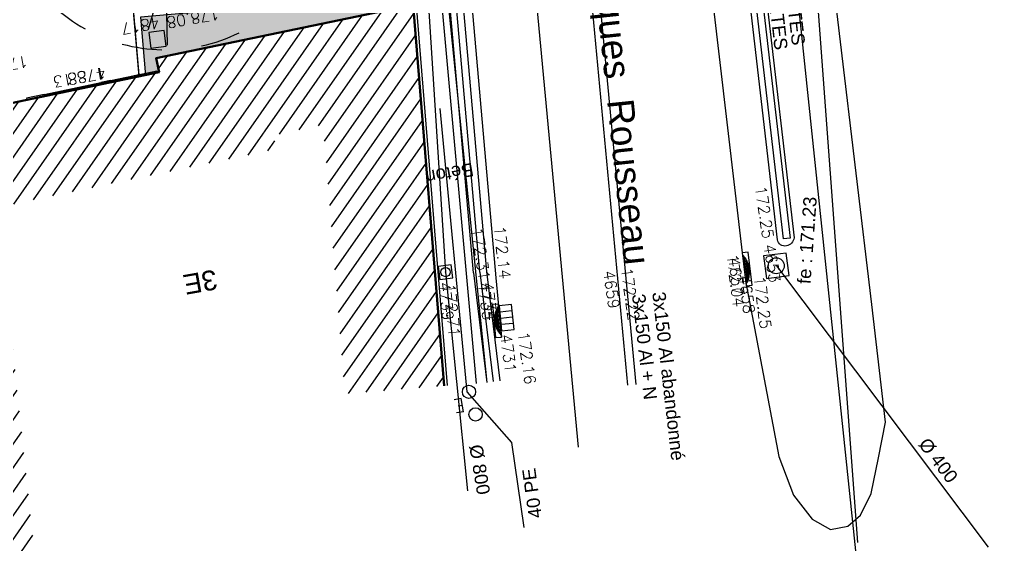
# Model space of a CAD drawing. Extents: x 0 to 613264, y -387505 to 675.
# Drawn here: x 554227 to 583862, y -328228 to -312391 of the extents above; entities that cross this region are included whole.
import ezdxf
from ezdxf.enums import TextEntityAlignment as Align
from ezdxf.lldxf.tags import DXFTag

# ---------------------------------------------------------------- set-up
doc = ezdxf.new("R2010")
doc.units = 0
for name, color, linetype in [('AEP_SSL', 252, 'Continuous'), ('CAB_SSL', 252, 'Continuous'), ('EDF_SSL', 252, 'Texte-Electricite'), ('Fond topo - AFF', 252, 'Continuous'), ('Fond topo - ASS', 252, 'Continuous'), ('Fond topo - BAT_ANN', 252, 'Continuous'), ('Fond topo - BAT_DES', 252, 'Continuous'), ('Fond topo - BAT_HAC', 252, 'Continuous'), ('Fond topo - CLO_LEG', 252, 'Continuous'), ('Fond topo - CLO_MUR', 252, 'Continuous'), ('Fond topo - EAU', 252, 'Continuous'), ('Fond topo - EAU_TXT', 252, 'Continuous'), ('Fond topo - VEG', 252, 'Continuous'), ('Fond topo - VOI_NOM', 252, 'Continuous'), ('Fond topo - VOI_TXT', 252, 'Continuous'), ('Fond topo - Z_500', 252, 'Continuous'), ('GAZ_SSL', 252, 'Texte-GAZ'), ('prlm-VRD', 2, 'Continuous'), ('SA - bordure', 252, 'Continuous'), ('SA - couvre sol', 252, 'Continuous'), ('SA - enrobé', 252, 'Continuous'), ('TELECOM_SSL', 252, 'Texte-Telecom'), ('UNITAIRE SSL', 252, 'UNITAIRE')]:
    doc.layers.add(name, color=color, linetype=linetype)
for name, color, linetype, lineweight in [('Fond topo - BAT', 252, 'Continuous', 50), ('Fond topo - P', 252, 'Continuous', 50), ('Fond topo - VOI', 252, 'Continuous', 25)]:
    doc.layers.add(name, color=color, linetype=linetype, lineweight=lineweight)
for name, color, linetype, plot in [('Fond topo - N', 252, 'Continuous', False), ('Fond topo - NCACHE', 252, 'Continuous', False), ('Fond topo - ZCACHE', 252, 'Continuous', False)]:
    doc.layers.add(name, color=color, linetype=linetype, plot=plot)
doc.styles.add('2000_ARIAL', font='arial.ttf', dxfattribs={"height": 0.4})
doc.styles.add('Lignes', font='arial.ttf', dxfattribs={"height": 0.35})
doc.styles.add('SIMPLEX', font='simplex_.ttf', dxfattribs={"height": 1.25})
doc.styles.add('TP-C_Autocad_Standard', font='simplex_.ttf', dxfattribs={"height": 1})
doc.styles.add('Tronçons', font='arial.ttf', dxfattribs={"height": 0.25})
tags = doc.linetypes.add('L16', pattern=[0.375, 0.3, -0.075]).pattern_tags.tags
tags[6:7] = [DXFTag(74, 4), DXFTag(75, 0), DXFTag(340, '0'), DXFTag(46, 0.0), DXFTag(50, 0.0), DXFTag(44, 0.0), DXFTag(45, 0.0)]
tags[4:5] = [DXFTag(74, 4), DXFTag(75, 0), DXFTag(340, '0'), DXFTag(46, 0.0), DXFTag(50, 0.0), DXFTag(44, 0.0), DXFTag(45, 0.0)]
tags = doc.linetypes.add('L8', pattern=[0.225, 0.15, -0.075]).pattern_tags.tags
tags[6:7] = [DXFTag(74, 4), DXFTag(75, 0), DXFTag(340, '0'), DXFTag(46, 0.0), DXFTag(50, 0.0), DXFTag(44, 0.0), DXFTag(45, 0.0)]
tags[4:5] = [DXFTag(74, 4), DXFTag(75, 0), DXFTag(340, '0'), DXFTag(46, 0.0), DXFTag(50, 0.0), DXFTag(44, 0.0), DXFTag(45, 0.0)]
tags = doc.linetypes.add('Texte-BT', pattern='A,5,-0.25,["BT",Lignes,S=1,R=0,X=0,Y=-0.18],-1.25', length=6.5).pattern_tags.tags
tags[15:16] = [DXFTag(74, 4), DXFTag(75, 0), DXFTag(340, '0'), DXFTag(46, 0.0), DXFTag(50, 0.0), DXFTag(44, 0.0), DXFTag(45, 0.0)]
tags[4:5] = [DXFTag(74, 4), DXFTag(75, 0), DXFTag(340, '0'), DXFTag(46, 0.0), DXFTag(50, 0.0), DXFTag(44, 0.0), DXFTag(45, 0.0)]
tags = doc.linetypes.add('Texte-Electricite', pattern='A,5,-0.25,["ELEC",Lignes,S=1,R=0,X=0,Y=-0.18],-1.25', length=6.5).pattern_tags.tags
tags[15:16] = [DXFTag(74, 4), DXFTag(75, 0), DXFTag(340, '0'), DXFTag(46, 0.0), DXFTag(50, 0.0), DXFTag(44, 0.0), DXFTag(45, 0.0)]
tags[4:5] = [DXFTag(74, 4), DXFTag(75, 0), DXFTag(340, '0'), DXFTag(46, 0.0), DXFTag(50, 0.0), DXFTag(44, 0.0), DXFTag(45, 0.0)]
tags = doc.linetypes.add('Texte-GAZ', pattern='A,5,-0.25,["GAZ",Lignes,S=1,R=0,X=0,Y=-0.18],-1.25', length=6.5).pattern_tags.tags
tags[15:16] = [DXFTag(74, 4), DXFTag(75, 0), DXFTag(340, '0'), DXFTag(46, 0.0), DXFTag(50, 0.0), DXFTag(44, 0.0), DXFTag(45, 0.0)]
tags[4:5] = [DXFTag(74, 4), DXFTag(75, 0), DXFTag(340, '0'), DXFTag(46, 0.0), DXFTag(50, 0.0), DXFTag(44, 0.0), DXFTag(45, 0.0)]
tags = doc.linetypes.add('Texte-HT', pattern='A,5,-0.25,["HT",Lignes,S=1,R=0,X=0,Y=-0.18],-1.25', length=6.5).pattern_tags.tags
tags[15:16] = [DXFTag(74, 4), DXFTag(75, 0), DXFTag(340, '0'), DXFTag(46, 0.0), DXFTag(50, 0.0), DXFTag(44, 0.0), DXFTag(45, 0.0)]
tags[4:5] = [DXFTag(74, 4), DXFTag(75, 0), DXFTag(340, '0'), DXFTag(46, 0.0), DXFTag(50, 0.0), DXFTag(44, 0.0), DXFTag(45, 0.0)]
tags = doc.linetypes.add('Texte-Telecom', pattern='A,5,-0.25,["TEL",Lignes,S=1,R=0,X=0,Y=-0.18],-1.25', length=6.5).pattern_tags.tags
tags[15:16] = [DXFTag(74, 4), DXFTag(75, 0), DXFTag(340, '0'), DXFTag(46, 0.0), DXFTag(50, 0.0), DXFTag(44, 0.0), DXFTag(45, 0.0)]
tags[4:5] = [DXFTag(74, 4), DXFTag(75, 0), DXFTag(340, '0'), DXFTag(46, 0.0), DXFTag(50, 0.0), DXFTag(44, 0.0), DXFTag(45, 0.0)]
tags = doc.linetypes.add('UNITAIRE', pattern='A,0.25,-0.2,0,-0.2,0.25,-0.3,["UNI",TP-C_Autocad_Standard,S=0.15,R=0,X=-0.1,Y=-0.05],-0.45', length=1.65).pattern_tags.tags
tags[23:24] = [DXFTag(74, 4), DXFTag(75, 0), DXFTag(340, '0'), DXFTag(46, 0.0), DXFTag(50, 0.0), DXFTag(44, 0.0), DXFTag(45, 0.0)]
tags[12:13] = [DXFTag(74, 4), DXFTag(75, 0), DXFTag(340, '0'), DXFTag(46, 0.0), DXFTag(50, 0.0), DXFTag(44, 0.0), DXFTag(45, 0.0)]
tags[10:11] = [DXFTag(74, 4), DXFTag(75, 0), DXFTag(340, '0'), DXFTag(46, 0.0), DXFTag(50, 0.0), DXFTag(44, 0.0), DXFTag(45, 0.0)]
tags[8:9] = [DXFTag(74, 4), DXFTag(75, 0), DXFTag(340, '0'), DXFTag(46, 0.0), DXFTag(50, 0.0), DXFTag(44, 0.0), DXFTag(45, 0.0)]
tags[6:7] = [DXFTag(74, 4), DXFTag(75, 0), DXFTag(340, '0'), DXFTag(46, 0.0), DXFTag(50, 0.0), DXFTag(44, 0.0), DXFTag(45, 0.0)]
tags[4:5] = [DXFTag(74, 4), DXFTag(75, 0), DXFTag(340, '0'), DXFTag(46, 0.0), DXFTag(50, 0.0), DXFTag(44, 0.0), DXFTag(45, 0.0)]

# ---------------------------------------------------------------- blocks, each defined once
blk = doc.blocks.new('AFF03')
at = {"ltscale": 2, "flags": 128}
blk.add_lwpolyline([(-0.5, -0.5), (0.5, -0.5), (0.5, 0.5), (-0.5, 0.5)], close=True, dxfattribs=at)
blk = doc.blocks.new('ASS01')
at = {"ltscale": 2, "flags": 128}
blk.add_lwpolyline([(0.499143, -0.5), (0.499143, 0.499143), (-0.5, 0.499143), (-0.5, -0.5)], close=True, dxfattribs=at)
at = {"ltscale": 2}
for radius in [0.35, 0.01]:
    blk.add_circle((0, 0), radius, dxfattribs=at)
blk = doc.blocks.new('ASS07')
at = {"ltscale": 2}
for p, q in [((-0.25, -0.45), (-0.25, 0.45)), ((0, -0.45), (0, 0.45)), ((0.25, -0.45), (0.25, 0.45))]:
    blk.add_line(p, q, dxfattribs=at)
at = {"ltscale": 2, "flags": 128}
blk.add_lwpolyline([(0.5, -0.5), (0.5, 0.5), (-0.5, 0.5), (-0.5, -0.5)], close=True, dxfattribs=at)
blk = doc.blocks.new('ASS06')
at = {"ltscale": 2}
for p, q in [((-0.392468, 0.036537), (0, 0.036537)), ((-0.332829, 0.073075), (0, 0.073075)), ((-0.254866, 0.109612), (0, 0.109612)), ((-0.129415, 0.146149), (0, 0.146149)), ((0, 0.146149), (0.135305, 0.146149)), ((0, 0.109612), (0.260757, 0.109612)), ((0, 0.073075), (0.33872, 0.073075)), ((0, 0.036537), (0.398359, 0.036537))]:
    blk.add_line(p, q, dxfattribs=at)
at = {"ltscale": 2, "flags": 128}
blk.add_lwpolyline([(-0.5, 0), (0.5, 0), (0.5, 0.18), (-0.5, 0.18)], close=True, dxfattribs=at)
at = {"ltscale": 2}
blk.add_arc((0.002945, -0.541947), 0.700711, 50.662406, 129.337594, dxfattribs=at)
blk = doc.blocks.new('EAU03')
at = {"ltscale": 2}
blk.add_circle((0, 0), 0.2, dxfattribs=at)
blk = doc.blocks.new('EAU99')
at = {"style": 'SIMPLEX'}
blk.add_text('E', height=0.4, dxfattribs=at).set_placement((0, 0), align=Align.MIDDLE_CENTER)
blk = doc.blocks.new('PTOPO')
at = {"layer": 'Fond topo - NCACHE', "style": 'SIMPLEX'}
blk.add_attdef('MAT', text='', height=0.34, dxfattribs=at).set_placement((0.1, -0.1), align=Align.TOP_LEFT)
at = {"layer": 'Fond topo - ZCACHE', "style": 'SIMPLEX'}
blk.add_attdef('ALT', (0.1, 0.1), '', height=0.34, dxfattribs=at)
blk = doc.blocks.new('VEG12')
at = {"ltscale": 2}
for p, q in [((0.0182, 0.0574), (0.1004, 0.4729)), ((0.0575, 0.2534), (0.1455, 0.4147)), ((0.0379, 0.1585), (-0.0659, 0.3441)), ((-0.1588, 0.086), (-0.246, 0.2846)), ((0.0498, 0.0338), (0.3916, 0.2859)), ((0.1439, 0.1075), (0.23, 0.254)), ((0.2917, 0.2086), (0.3924, 0.2333)), ((-0.0523, 0.0298), (-0.3836, 0.2046)), ((-0.25, 0.1351), (-0.3756, 0.0911)), ((0.1229, -0.0299), (0.3172, 0.0554)), ((-0.0527, -0.0292), (-0.4124, -0.2566)), ((0.0576, -0.0177), (0.4119, -0.0841)), ((-0.0936, -0.0498), (-0.2956, -0.0465)), ((0.0183, -0.0574), (0.1076, -0.4128)), ((0.1841, -0.0476), (0.3231, -0.1928)), ((0.0226, -0.0796), (0.0016, -0.3618)), ((-0.1518, -0.0948), (-0.3, -0.3159)), ((0.0537, -0.1885), (0.1973, -0.3567))]:
    blk.add_line(p, q, dxfattribs=at)
for start, end in [(90, 103.8462), (62.3077, 76.1538), (117.6923, 131.5385), (34.6154, 48.4615), (145.3846, 159.2308), (6.9231, 20.7692), (173.0769, 186.9231), (339.2308, 353.0769), (200.7692, 214.6154), (311.5385, 325.3846), (228.4615, 242.3077), (283.8462, 297.6923), (256.1538, 270)]:
    blk.add_arc((0, 0), 0.497, start, end, dxfattribs=at)
blk = doc.blocks.new('A$C1F970F0F')
at = {"layer": 'Fond topo - BAT_HAC'}
h = blk.add_hatch(dxfattribs=at)
h.set_pattern_fill('ANSI31*128', color=256, scale=12.999999, angle=-10.7236, style=0, pattern_type=2)
h.set_pattern_definition([(235.06562, (9737.54, 14762.777), (33.83759, -23.63563), [])])
h.paths.add_polyline_path([(9205.5, 1711.7), (8906.5, 1687.5), (8840.8, 2499.1), (8691.2, 2468), (8699.9, 2426.2), (7858.4, 2250.2), (8017.7, 755.5), (8118.3, -476.6), (8140.5, -775.7), (7846.8, -837.2), (7719, 727.3), (7530.6, 2495.2), (7729.8, 2529.8), (8345.1, 2658.5), (8336.3, 2700.6), (9020, 2842.9), (9112.5, 2860.2)])
at = {"layer": 'SA - couvre sol'}
h = blk.add_hatch(dxfattribs=at)
h.set_pattern_fill('PELOUSE6', color=256, scale=20, angle=-10.7236, style=0, pattern_type=2)
h.set_pattern_definition([(349.276398589, (-277130161.13, -473864756.78), (22.32856351, 117.904349723), [37.50000056, -202.50000304]), (79.27639859, (-277130147.3, -473864759.4), (-235.80869945, 44.65712702), [15.000000225, -105.000001575]), (79.27639859, (-277130138.1, -473864761.14), (-235.80869945, 44.65712702), [15.000000225, -105.000001575]), (79.27639859, (-277130142.7, -473864760.27), (-235.80869945, 44.65712702), [18.75000028, -101.25000152]), (112.966466119, (-277130151.92, -473864758.52), (-191.1515722885, 280.465825937), [12.00000018, -420.74615931]), (45.586331059, (-277130133.494, -473864762.01), (22.328563535, 117.9043498154), [12.00000018, -420.74615931]), (45.586331059, (-277130124.28, -473864763.756), (22.328563535, 117.9043498154), [26.00000039, -406.6661591]), (112.966466119, (-277130161.13, -473864756.78), (-191.1515722885, 280.465825937), [26.00000039, -406.6661591]), (349.276398589, (-277130073.36, -473864750.5), (22.32856351, 117.904349723), [44.424551066, -195.575452534]), (349.276398589, (-277130085.12, -473864728.43), (22.32856351, 117.904349723), [82.810089442, -56.095855641, 43.074318646, -58.01973967]), (349.276398589, (-277130096.73, -473864706.38), (22.32856351, 117.904349723), [119.479949592, -46.287461894, 29.478701242, -44.75389087]), (349.276398589, (-277130108.42, -473864684.32), (22.32856351, 117.904349723), [100.461142907, -139.538860693]), (349.276398589, (-277130104.51, -473864665.21), (22.32856351, 117.904349723), [65.569739384, -174.430264216])])
edge = h.paths.add_edge_path()
edge.add_line((7646.8, 9004.2), (7477, 8929.9))
edge.add_arc((7434.7, 9026.3), 105.3, 248.6553, 293.7029, ccw=False)
edge.add_line((7396.4, 8928.2), (7340.4, 8871.2))
edge.add_arc((7468.9, 8745.2), 180, 135.5585, 219.3768)
edge.add_arc((4686.2, 6461.3), 3420, 12.585, 39.3768, ccw=False)
edge.add_line((8024, 7206.4), (8219.5, 7248.9))
edge.add_arc((8223.8, 7229.3), 20, 12.25, 102.25, ccw=False)
edge.add_arc((4686.2, 6461.3), 3640, -4.6153, 12.25, ccw=False)
edge.add_arc((8294.4, 6170), 20, -94.6153, -4.6153, ccw=False)
edge.add_line((8292.8, 6150), (8093.4, 6166.1))
edge.add_arc((4686.2, 6461.3), 3420, -9.2354, -4.9504, ccw=False)
edge.add_line((8061.8, 5912.4), (8521.3, 5952))
edge.add_line((8521.3, 5952), (8610.6, 4915.8))
edge.add_line((8610.6, 4915.8), (8112.5, 4872.9))
edge.add_line((8112.5, 4872.9), (8135.9, 4600.5))
edge.add_line((8135.9, 4600.5), (8634.1, 4643.4))
edge.add_line((8634.1, 4643.4), (8744.8, 3358.2))
edge.add_line((8744.8, 3358.2), (8246.8, 3315.3))
edge.add_line((8246.8, 3315.3), (8265.5, 3110.9))
edge.add_line((8265.5, 3110.9), (8762.2, 3156.4))
edge.add_line((8762.2, 3156.4), (8787.1, 2867.4))
edge.add_line((8787.1, 2867.4), (8288.9, 2824.5))
edge.add_line((8288.9, 2824.5), (8304, 2649.9))
edge.add_line((8304, 2649.9), (8345.1, 2658.5))
edge.add_line((8345.1, 2658.5), (8336.3, 2700.6))
edge.add_line((8336.3, 2700.6), (9020, 2842.9))
edge.add_line((9020, 2842.9), (8947.2, 3719.6))
edge.add_line((8947.2, 3719.6), (8931.5, 3908.5))
edge.add_line((8931.5, 3908.5), (8875.2, 4578.1))
edge.add_line((8875.2, 4578.1), (8827.9, 5026.7))
edge.add_line((8827.9, 5026.7), (8772.2, 5502.2))
edge.add_arc((1776.1, 4752.9), 7036.2, 6.11389, 17.84259)
edge.add_line((8473.8, 6908.8), (8366.3, 7197.5))
edge.add_line((8366.3, 7197.5), (7657.9, 8986.5))
edge.add_line((7657.9, 8986.5), (7654.3, 8985))
edge.add_line((7654.3, 8985), (7646.8, 9004.2))
at = {"layer": 'AEP_SSL', "elevation": 0, "flags": 128}
for points in [[(9748.7, 8046.5), (9957.3, 7934.5), (10453.1, 1239.2)], [(9446.7, 1284.1), (9409.8, 1540.3), (9275.2, 1693.9), (9193.3, 2548.4)]]:
    blk.add_lwpolyline(points, dxfattribs=at)
at = {"layer": 'CAB_SSL', "elevation": 0, "flags": 128}
blk.add_lwpolyline([(6357.4, 13665.4), (7167.9, 10363.1), (8524, 7263.6), (9014.6, 5048.2), (9331.7, 4494.5), (9609.9, 1526.4)], dxfattribs=at)
at = {"layer": 'EDF_SSL', "linetype": 'Texte-HT', "elevation": 0, "flags": 128}
blk.add_lwpolyline([(9727, 10395.9), (9584, 10040.3), (9569.5, 9813.9), (9638.6, 9681.4), (9595.8, 8444), (9595.7, 8440.3), (9852.9, 6195.3), (9980.8, 5712), (10067.2, 4920.5), (10030, 4724), (10116.2, 3934.4), (9641.5, 2970.5), (9759.2, 1713.9)], dxfattribs=at)
blk.add_lwpolyline([(9663.3, 9680.5), (9620.5, 8443.2, -0.000076), (9877.5, 6200), (10005.4, 5716.6), (10092.5, 4919.5), (10055.2, 4723), (10141.9, 3929.9), (9667, 2965.7), (9784.1, 1716.2)], format="xyb", dxfattribs=at)
at = {"layer": 'EDF_SSL', "linetype": 'Texte-BT', "elevation": 0, "flags": 128}
blk.add_lwpolyline([(9014.4, 5048.1), (9005.5, 4943.5), (9334.1, 1722.1)], dxfattribs=at)
at = {"layer": 'Fond topo - BAT', "ltscale": 2, "flags": 128}
blk.add_lwpolyline([(9205.5, 1711.7), (9112.5, 2860.2), (9020, 2842.9), (8336.3, 2700.6), (8345.1, 2658.5), (7729.8, 2529.8), (7530.6, 2495.2), (7719, 727.3), (7846.8, -837.2), (8140.5, -775.7)], dxfattribs=at)
at = {"layer": 'Fond topo - BAT_ANN', "ltscale": 2, "flags": 128}
for points in [[(9112.5, 2860.2), (9121.5, 2861), (9183.6, 2093.5), (9214.5, 1712.4)], [(8301.3, 2649.3), (8300.2, 2654.2), (8338.4, 2662.2), (8339.4, 2657.3)], [(8199.5, 2628), (8198.5, 2632.9), (8169.1, 2626.8), (8170.2, 2621.9)], [(7999.3, 2586.2), (7998.3, 2591), (7945.4, 2580), (7946.5, 2575.1)]]:
    blk.add_lwpolyline(points, dxfattribs=at)
at = {"layer": 'Fond topo - BAT_ANN', "linetype": 'L8', "ltscale": 2, "flags": 128}
for points in [[(8198.5, 2632.9), (8300.2, 2654.2)], [(7998.3, 2591), (8169.1, 2626.8)]]:
    blk.add_lwpolyline(points, dxfattribs=at)
at = {"layer": 'Fond topo - CLO_LEG', "ltscale": 2, "flags": 128}
blk.add_lwpolyline([(9070.4, 8302.8), (9372.3, 7560.3), (9486.2, 7264.7, -0.010779), (9617.8, 6765.8, -0.010744), (9727.5, 6263.3, -0.008203), (9796.7, 5876.8, -0.008205), (9853.1, 5488.1), (9890.3, 5185.4), (10075.2, 3663), (10250, 2157.3), (10230.2, 2155), (10055.4, 3660.6), (9870.4, 5183), (9833.3, 5485.6, 0.008204), (9776.9, 5873.6, 0.008203), (9707.9, 6259.5, 0.010744), (9598.4, 6761.1, 0.010761), (9467.2, 7258.3), (9353.7, 7553), (9052.1, 8295.3)], format="xyb", close=True, dxfattribs=at)
at = {"layer": 'Fond topo - CLO_MUR', "ltscale": 2, "flags": 128}
blk.add_lwpolyline([(8543.7, 9645.3), (9048.5, 8388.5), (9383.5, 7564.7), (9496.8, 7270.6, -0.011206), (9629.5, 6768.6, -0.010744), (9739.3, 6265.6, -0.008203), (9808.5, 5878.7, -0.008203), (9865, 5489.7), (9902.2, 5186.9), (10087.1, 3664.4), (10261.9, 2158.7, -0.3126), (10238.6, 2133.9, -0.441572), (10212.3, 2152.9), (10037.5, 3658.5), (9852.5, 5180.8), (9815.4, 5483.4, 0.008203), (9759.2, 5870.7, 0.008203), (9690.2, 6256, 0.010744), (9580.9, 6756.9, 0.010744), (9450.1, 7252.6), (9337, 7546.3), (9001.9, 8370.5), (8495.4, 9630.3)], format="xyb", dxfattribs=at)
for points in [[(9293.9, 2053), (9145.9, 3735.3), (9047.6, 4585.2), (8979.1, 5139.2), (8765, 6436.8), (8694.6, 6727.4), (8563.2, 7120.2)], [(8601.1, 7132.9), (8733.1, 6738.5), (8804.2, 6444.8), (9018.6, 5145.7), (9087.3, 4589.8), (9185.7, 3739.4), (9333.7, 2056.5), (9373.8, 1726.9)], [(9294.1, 2053), (9334.1, 1722.1)]]:
    blk.add_lwpolyline(points, dxfattribs=at)
at = {"layer": 'Fond topo - CLO_MUR', "linetype": 'L16', "ltscale": 2, "flags": 128}
for points in [[(9313.8, 2054.8), (9165.8, 3737.4), (9067.5, 4587.5), (8998.9, 5142.4), (8784.6, 6440.8), (8713.9, 6733), (8582.1, 7126.5)], [(9313.8, 2054.8), (9354, 1724.5)]]:
    blk.add_lwpolyline(points, dxfattribs=at)
at = {"layer": 'Fond topo - VOI', "ltscale": 2, "flags": 128}
for points in [[(5639.9, 14282.8), (6179.1, 13730.4, -0.005078), (6343.1, 13545.1, -0.01499), (6396.2, 13480.1, -0.008053), (6924.3, 12768.6, -0.025021), (7078.9, 12528.8, -0.013152), (7305.5, 12110, -0.016223), (7469, 11760.2, -0.000244), (7504.6, 11677, -0.000024), (7868.4, 10825.5, -0.000461), (8056.5, 10384.2, -0.000271), (8374.7, 9634.5), (8900.9, 8328), (9181.1, 7639.8), (9227.8, 7515.6, -0.019121), (9430.1, 6877.2, -0.019121), (9582.9, 6225.2, -0.006135), (9621.4, 6013.8, -0.006135), (9654.6, 5801.4), (9743.9, 5167.3), (9926.4, 3640.6), (10105.5, 2112.7), (10117.2, 2013.4)], [(7448.5, 9217.4), (7539.2, 9254, -0.411891), (7824.2, 9137.9), (8287.8, 7988.4), (8696.4, 6949.4, -0.00932), (8789.4, 6627.2, -0.017078), (8830.9, 6448.8, -0.000555), (8873.7, 6229.7, -0.000518), (8919, 5995, -0.008594), (8952.8, 5801.4, -0.004911), (9002.6, 5461.2, -0.001415), (9039.8, 5201.6, -0.003197), (9055.2, 5086.6, -0.00005), (9076.9, 4916, -0.000027), (9117, 4600.6, -0.003004), (9148.5, 4340.3, -0.001787), (9197.2, 3902), (9362.1, 2037.3), (9378.3, 1858.9)]]:
    blk.add_lwpolyline(points, format="xyb", dxfattribs=at)
at = {"layer": 'Fond topo - VOI', "ltscale": 2, "elevation": 0, "flags": 128}
blk.add_lwpolyline([(10116.9, 2018.7), (10216, 1498.6), (10260.1, 1382), (10316.6, 1309.3), (10371.8, 1278.4), (10424.5, 1287.8), (10462.3, 1321.3), (10495.1, 1386.4), (10516.5, 1494.3), (10537.9, 1602.2), (10496.3, 1957.2), (10355.3, 3147.4)], dxfattribs=at)
at = {"layer": 'GAZ_SSL', "elevation": 0, "flags": 128}
blk.add_lwpolyline([(10562.2, 128.7), (10192.2, 3664.9), (10325, 4094.3), (9869.2, 8780.2), (9662.2, 8741.2), (9540.6, 9313.2), (10074.8, 9463.3), (10328, 9456.7), (10887.7, 9204.4)], dxfattribs=at)
at = {"layer": 'SA - bordure', "elevation": 0, "flags": 128}
for points in [[(7377.9, 8937.4), (7326.9, 8886, 0.384559), (7314.3, 8618.3, -0.118919), (8008.8, 7182.7), (8223.8, 7229.3, -0.073722), (8294.4, 6170), (8075.2, 6187.7, -0.022052), (8037.9, 5890.2), (8503.1, 5930.3), (8589, 4934), (8090.8, 4891.1), (8117.7, 4578.9), (8615.9, 4621.8), (8723.2, 3376.4), (8225, 3333.5), (8247.4, 3089.2), (8744, 3134.7), (8765.4, 2885.6), (8267.3, 2842.7), (8284.3, 2645.7)], [(7392.1, 8923.3), (7341.1, 8871.9, 0.384559), (7329.8, 8631, -0.117436), (8024, 7206.4), (8219.5, 7248.9, -0.414214), (8243.3, 7233.6, -0.073722), (8314.4, 6168.4, -0.414214), (8292.8, 6150), (8093.4, 6166.1, -0.018699), (8061.8, 5912.4), (8521.3, 5952), (8610.6, 4915.8), (8112.5, 4872.9), (8135.9, 4600.5), (8634.1, 4643.4), (8744.8, 3358.2), (8246.8, 3315.3), (8265.5, 3110.9), (8762.2, 3156.4), (8787.1, 2867.4), (8288.9, 2824.5), (8304.2, 2647.5)]]:
    blk.add_lwpolyline(points, format="xyb", dxfattribs=at)
at = {"layer": 'SA - enrobé'}
blk.add_lwpolyline([(4686.2, 6461.3), (8527, 5741.9), (8021.2, 5699.4), (8026.4, 5638.3), (8283.8, 2650.8), (7840.6, 2553), (8504.7, 5743), (4688.4, 6461.9)], dxfattribs=at)
at = {"layer": 'TELECOM_SSL', "elevation": 0, "flags": 128}
blk.add_lwpolyline([(7841.5, 8793.4), (8208.7, 7948.1, -0.007041), (8397.1, 7497.3, -0.010938), (8508.5, 7201.1), (8665, 6754.4, -0.009313), (8673.6, 6728.1, -0.008746), (8710.6, 6600.4, -0.00752), (8748.4, 6451.2, -0.011443), (8802.2, 6200, -0.008374), (8861.6, 5856, -0.004536), (8929.5, 5392.4, -0.006587), (8969.3, 5071.1, -0.00061), (8969.3, 5070.9), (8972, 5045.9), (9021.6, 4574.3, -0.003712), (9056.2, 4220.7, -0.002425), (9102.3, 3680.1), (9197.8, 2869.3), (9302.2, 1719.3)], format="xyb", dxfattribs=at)
at = {"layer": 'UNITAIRE SSL', "ltscale": 2, "elevation": 0, "flags": 128}
for points in [[(9277.2, 1394.8), (9210.3, 2055.2), (8725, 9663.7)], [(10208.8, 2074.2), (10848.3, 1224.5)]]:
    blk.add_lwpolyline(points, dxfattribs=at)
at = {"layer": 'Fond topo - AFF', "ltscale": 2, "xscale": 47.0641587823477, "yscale": 47.0641587823477, "zscale": 99.99999999999997, "rotation": 187.2892963330494}
blk.add_blockref('AFF03', (8340.3, 2757.4), dxfattribs=at)
at = {"layer": 'Fond topo - ASS', "ltscale": 2}
for name, p, xscale, yscale, zscale, rotation in [('ASS06', (10111.6, 2063.1), 100, 100, 100, 276.8973026384313), ('ASS01', (10208.2, 2074.1), 68.7976643196925, 68.7976643196925, 99.99999999999997, 97.27819640361741), ('ASS01', (9209.9, 2055.1), 39.78629783735219, 39.78629783735219, 99.99999999999997, 97.26482760608422), ('ASS06', (9373.8, 1908.7), 99.99999999999999, 99.99999999999999, 99.99999999999999, 95.2044930557834), ('ASS07', (9394.2, 1917.1), 75.95154576456207, 37.99999999999999, 99.99999999999997, 96.00682163967113)]:
    blk.add_blockref(name, p, dxfattribs=dict(at, xscale=xscale, yscale=yscale, zscale=zscale, rotation=rotation))
at = {"layer": 'Fond topo - EAU', "linetype": 'L16', "ltscale": 2, "xscale": 99.99999999999999, "yscale": 99.99999999999999, "zscale": 99.99999999999999, "rotation": 349.2763985886067}
for p in [(9280.6, 1693.5), (9300.5, 1625.5)]:
    blk.add_blockref('EAU03', p, dxfattribs=at)
at = {"layer": 'Fond topo - EAU_TXT', "ltscale": 2, "xscale": 99.99999999999994, "yscale": 99.99999999999994, "zscale": 99.99999999999994, "rotation": 190.0656205306617}
blk.add_blockref('EAU99', (9251.6, 1651.8), dxfattribs=at)
at = {"layer": 'Fond topo - P', "ltscale": 2}
ref = blk.add_blockref('PTOPO', (8360.7, 2783.8), dxfattribs=dict(at, xscale=99.99999999999994, yscale=99.99999999999994, zscale=99.99999999999994, rotation=190.0656205306617))
ref.add_attrib('MAT', '4817', dxfattribs={"layer": 'Fond topo - N', "color": 0, "ltscale": 2, "height": 34, "rotation": 190.0656, "style": 'SIMPLEX'}).set_placement((8349.1, 2791.9), align=Align.TOP_LEFT)
ref.add_attrib('ALT', '178.08', (8523.4, 2852), dxfattribs={"layer": 'Fond topo - Z_500', "color": 0, "ltscale": 2, "height": 34, "rotation": 190.0656, "style": 'SIMPLEX'})
ref = blk.add_blockref('PTOPO', (7806.1, 2639), dxfattribs=dict(at, xscale=99.99999999999994, yscale=99.99999999999994, zscale=99.99999999999994, rotation=190.0656205306617))
ref.add_attrib('MAT', '4824', dxfattribs={"layer": 'Fond topo - N', "color": 0, "ltscale": 2, "height": 34, "rotation": 190.0656, "style": 'SIMPLEX'}).set_placement((7794.5, 2647.1), align=Align.TOP_LEFT)
ref.add_attrib('ALT', '178.50', (7945.7, 2708.3), dxfattribs={"layer": 'Fond topo - Z_500', "color": 0, "ltscale": 2, "height": 34, "rotation": 190.0656, "style": 'SIMPLEX'})
ref = blk.add_blockref('PTOPO', (8198.7, 2631.9), dxfattribs=dict(at, xscale=99.99999999999994, yscale=99.99999999999994, zscale=99.99999999999994, rotation=190.0656205306617))
ref.add_attrib('MAT', '4788', dxfattribs={"layer": 'Fond topo - N', "color": 0, "ltscale": 2, "height": 34, "rotation": 190.0656, "style": 'SIMPLEX'}).set_placement((8187.1, 2640), align=Align.TOP_LEFT)
ref.add_attrib('ALT', '178.13', (8181, 2673.2), dxfattribs={"layer": 'Fond topo - Z_500', "color": 0, "ltscale": 2, "height": 34, "rotation": 190.0656, "style": 'SIMPLEX'})
ref = blk.add_blockref('PTOPO', (10212.3, 2152.9), dxfattribs=dict(at, xscale=99.99999999999999, yscale=99.99999999999999, zscale=99.99999999999999, rotation=278.4355363316458))
ref.add_attrib('MAT', '4653', dxfattribs={"layer": 'Fond topo - N', "color": 0, "ltscale": 2, "height": 34, "rotation": 278.4355, "style": 'SIMPLEX'}).set_placement((10203.9, 2141.5), align=Align.TOP_LEFT)
ref.add_attrib('ALT', '172.25', (10144, 2312.3), dxfattribs={"layer": 'Fond topo - Z_500', "color": 0, "ltscale": 2, "height": 34, "rotation": 278.4355, "style": 'SIMPLEX'})
ref = blk.add_blockref('PTOPO', (9348.7, 2039), dxfattribs=dict(at, xscale=99.99999999999999, yscale=99.99999999999999, zscale=99.99999999999999, rotation=278.2257732676106))
ref.add_attrib('MAT', '4735', dxfattribs={"layer": 'Fond topo - N', "color": 0, "ltscale": 2, "height": 34, "rotation": 278.2258, "style": 'SIMPLEX'}).set_placement((9340.3, 2027.7), align=Align.TOP_LEFT)
ref.add_attrib('ALT', '172.31', (9287.9, 2187.2), dxfattribs={"layer": 'Fond topo - Z_500', "color": 0, "ltscale": 2, "height": 34, "rotation": 278.2258, "style": 'SIMPLEX'})
ref = blk.add_blockref('PTOPO', (9362.1, 2037.3), dxfattribs=dict(at, xscale=100, yscale=100, zscale=100, rotation=276.1591052629998))
ref.add_attrib('MAT', '4734', dxfattribs={"layer": 'Fond topo - N', "color": 0, "ltscale": 2, "height": 34, "rotation": 276.1591, "style": 'SIMPLEX'}).set_placement((9353.2, 2026.2), align=Align.TOP_LEFT)
ref.add_attrib('ALT', '172.14', (9355.9, 2192.1), dxfattribs={"layer": 'Fond topo - Z_500', "color": 0, "ltscale": 2, "height": 34, "rotation": 276.1591, "style": 'SIMPLEX'})
ref = blk.add_blockref('PTOPO', (10105.5, 2112.7), dxfattribs=dict(at, xscale=99.99999999999999, yscale=99.99999999999999, zscale=99.99999999999999, rotation=277.157182326544))
ref.add_attrib('MAT', '4657', dxfattribs={"layer": 'Fond topo - N', "color": 0, "ltscale": 2, "height": 34, "rotation": 277.1572, "style": 'SIMPLEX'}).set_placement((10096.9, 2101.6), align=Align.TOP_LEFT)
ref.add_attrib('ALT', '172.04', (10058.7, 2107.2), dxfattribs={"layer": 'Fond topo - Z_500', "color": 0, "ltscale": 2, "height": 34, "rotation": 277.1572, "style": 'SIMPLEX'})
ref = blk.add_blockref('PTOPO', (9728.1, 2074), dxfattribs=dict(at, xscale=99.99999999999996, yscale=99.99999999999996, zscale=99.99999999999996, rotation=278.0840634898375))
ref.add_attrib('MAT', '4659', dxfattribs={"layer": 'Fond topo - N', "color": 0, "ltscale": 2, "height": 34, "rotation": 278.0841, "style": 'SIMPLEX'}).set_placement((9719.6, 2062.7), align=Align.TOP_LEFT)
ref.add_attrib('ALT', '172.22', (9739.4, 2065.5), dxfattribs={"layer": 'Fond topo - Z_500', "color": 0, "ltscale": 2, "height": 34, "rotation": 278.0841, "style": 'SIMPLEX'})
ref = blk.add_blockref('PTOPO', (9232.2, 2037.9), dxfattribs=dict(at, xscale=99.99999999999997, yscale=99.99999999999997, zscale=99.99999999999997, rotation=275.7794572581477))
ref.add_attrib('MAT', '4739', dxfattribs={"layer": 'Fond topo - N', "color": 0, "ltscale": 2, "height": 34, "rotation": 275.7795, "style": 'SIMPLEX'}).set_placement((9223.2, 2027), align=Align.TOP_LEFT)
ref.add_attrib('ALT', '172.71', (9204.4, 2018), dxfattribs={"layer": 'Fond topo - Z_500', "color": 0, "ltscale": 2, "height": 34, "rotation": 275.7795, "style": 'SIMPLEX'})
ref = blk.add_blockref('PTOPO', (10138.3, 2058.5), dxfattribs=dict(at, xscale=99.99999999999996, yscale=99.99999999999996, zscale=99.99999999999996, rotation=277.0363008280353))
ref.add_attrib('MAT', '4658', dxfattribs={"layer": 'Fond topo - N', "color": 0, "ltscale": 2, "height": 34, "rotation": 277.0363, "style": 'SIMPLEX'}).set_placement((10129.6, 2047.4), align=Align.TOP_LEFT)
ref.add_attrib('ALT', '172.25', (10140.4, 2040.6), dxfattribs={"layer": 'Fond topo - Z_500', "color": 0, "ltscale": 2, "height": 34, "rotation": 277.0363, "style": 'SIMPLEX'})
ref = blk.add_blockref('PTOPO', (9417.1, 1881.4), dxfattribs=dict(at, xscale=99.99999999999997, yscale=99.99999999999997, zscale=99.99999999999997, rotation=277.6000368313045))
ref.add_attrib('MAT', '4731', dxfattribs={"layer": 'Fond topo - N', "color": 0, "ltscale": 2, "height": 34, "rotation": 277.6, "style": 'SIMPLEX'}).set_placement((9408.5, 1870.1), align=Align.TOP_LEFT)
ref.add_attrib('ALT', '172.16', (9428.3, 1872.8), dxfattribs={"layer": 'Fond topo - Z_500', "color": 0, "ltscale": 2, "height": 34, "rotation": 277.6, "style": 'SIMPLEX'})
at = {"layer": 'Fond topo - VEG', "ltscale": 2, "xscale": 1006.399999999999, "yscale": 1006.399999999999, "zscale": 99.99999999999997, "rotation": 192.432705982593}
blk.add_blockref('VEG12', (8365.5, 3226), dxfattribs=at)
at = {"layer": 'AEP_SSL', "style": 'Tronçons'}
blk.add_text('40 PE', height=40, rotation=97.8517, dxfattribs=at).set_placement((9501.1, 1315))
at = {"layer": 'EDF_SSL', "style": 'Tronçons'}
for s, p in [('TEL 7 QUARTES', (10206.6, 3169.5)), ('TEL 7 QUARTES', (10154, 3155.5)), ('3x150 Al + N', (9772.6, 1987.1)), ('3x150 Al abandonné', (9833.7, 1993.4))]:
    blk.add_text(s, height=40, rotation=276.5357, dxfattribs=at).set_placement(p)
at = {"layer": 'Fond topo - BAT_DES', "style": '2000_ARIAL'}
blk.add_text('3E', height=60, rotation=190.0656, dxfattribs=at).set_placement((8514.8, 2063.2))
at = {"layer": 'Fond topo - VOI_NOM', "style": '2000_ARIAL'}
blk.add_text('Quai  Jean-Jacques  Rousseau', height=80, rotation=275.9919, dxfattribs=at).set_placement((9587.1, 3623.6))
at = {"layer": 'Fond topo - VOI_TXT', "style": '2000_ARIAL'}
blk.add_text('Béton', height=40, rotation=190.0656, dxfattribs=at).set_placement((9290.7, 2385))
at = {"layer": 'UNITAIRE SSL', "style": 'Tronçons'}
for s, rotation, p in [('fe : 171.23', 85.8268, (10311.5, 2018)), ('Ø 400', 307.3717, (10635.4, 1535.2)), ('Ø 800', 279.1538, (9281.3, 1531))]:
    blk.add_text(s, height=40, rotation=rotation, dxfattribs=at).set_placement(p)

msp = doc.modelspace()

# ---------------------------------------------------------------- block references
at = {"layer": 'prlm-VRD', "xscale": 9.999999999999998, "yscale": 9.999999999999998, "zscale": 9.999999999999998}
msp.add_blockref('A$C1F970F0F', (474984.9, -340561.1, 0), dxfattribs=at)

doc.saveas('drawing.dxf')
